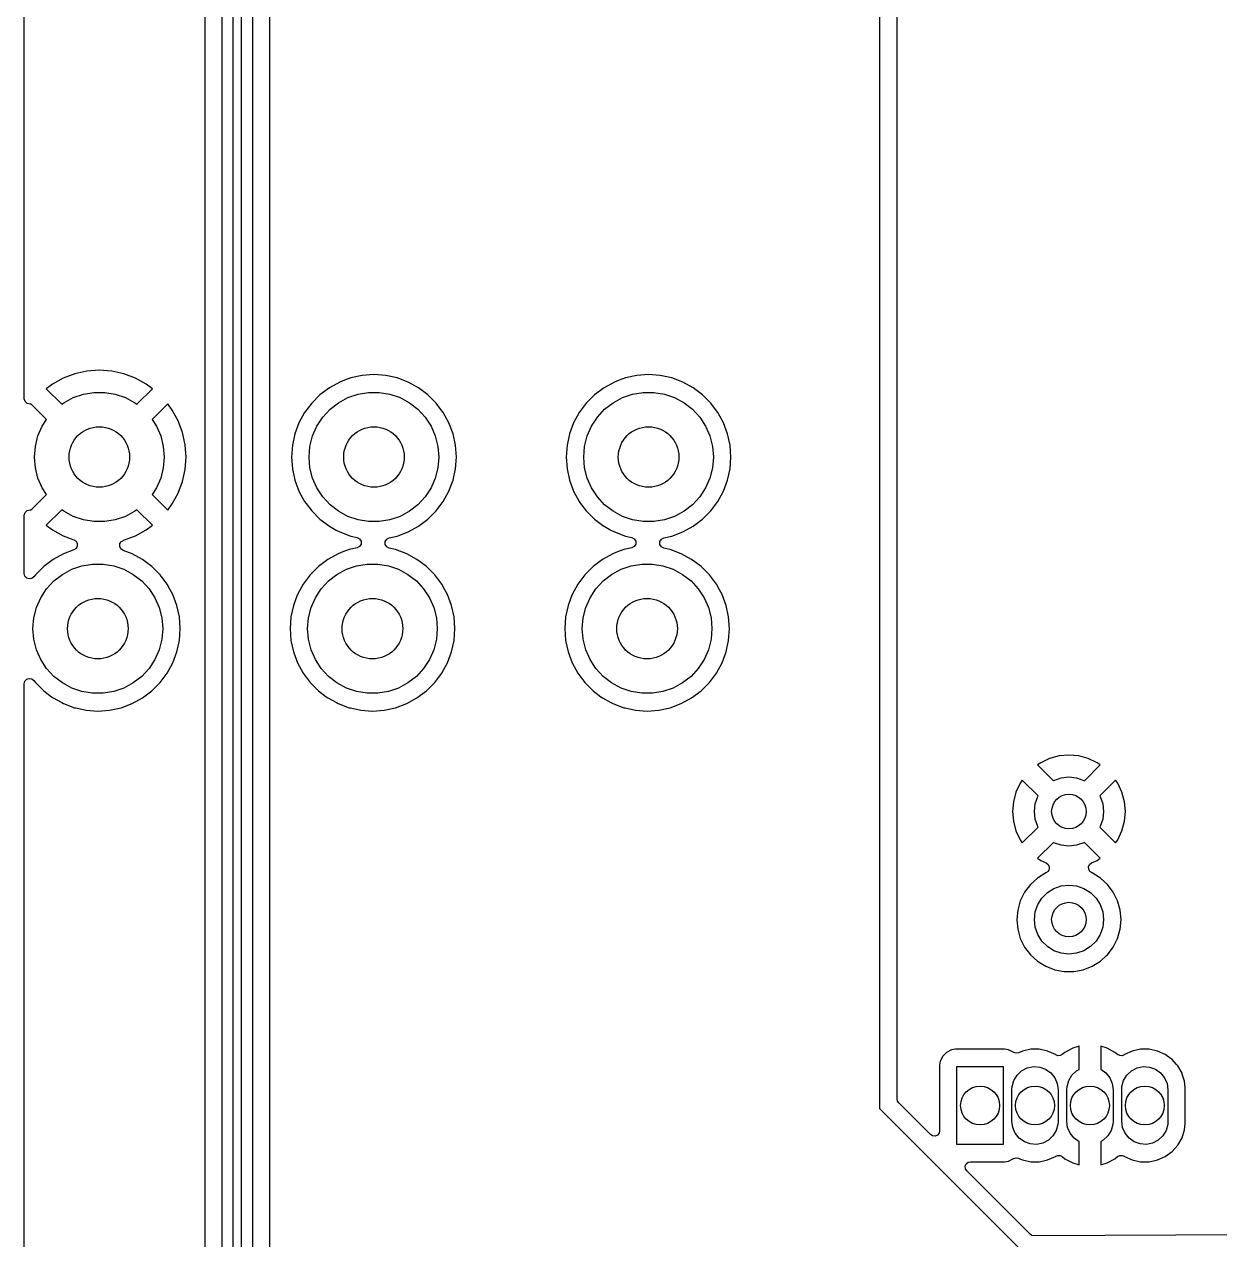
# Model space of a CAD drawing. Extents: x 0.79 to 7.48, y -4.92 to -0.79.
# Drawn here: x 0.787 to 1.876, y -4.295 to -3.189 of the extents above; entities that cross this region are included whole.
import ezdxf

# ---------------------------------------------------------------- set-up
doc = ezdxf.new("R2010")
doc.units = 0
doc.header["$MEASUREMENT"] = 0
doc.layers.add('BLACK', color=7, linetype='CONTINUOUS')

msp = doc.modelspace()

# ---------------------------------------------------------------- linework, layer by layer
at = {"layer": 'BLACK', "linetype": 'CONTINUOUS'}
for p, q in [((0.977362, -2.79868), (0.977362, -4.54921)), ((0.985236, -4.5442), (0.985236, -2.79338)), ((0.96752, -4.54304), (0.96752, -2.8036)), ((0.995079, -2.83932), (0.995079, -4.54216)), ((0.951752, -2.85388), (0.951752, -4.51675)), ((1.566, -2.88972), (1.566, -4.176)), ((1.58196, -3.26624), (1.58196, -2.88972)), ((1.01085, -3.73898), (1.01085, -2.9437)), ((0.787421, -3.52047), (0.787421, -2.992)), ((1.58196, -3.86303), (1.58196, -3.26624)), ((0.833468, -3.50693), (0.822915, -3.51087)), ((0.844474, -3.50454), (0.833468, -3.50693)), ((0.855709, -3.50374), (0.844474, -3.50454)), ((0.866943, -3.50454), (0.855709, -3.50374)), ((0.877949, -3.50693), (0.866943, -3.50454)), ((0.888502, -3.51087), (0.877949, -3.50693)), ((1.09503, -3.50843), (1.08457, -3.5107)), ((1.10571, -3.50766), (1.09503, -3.50843)), ((1.11638, -3.50843), (1.10571, -3.50766)), ((1.12684, -3.5107), (1.11638, -3.50843)), ((1.34503, -3.50843), (1.33457, -3.5107)), ((1.35571, -3.50766), (1.34503, -3.50843)), ((1.36638, -3.50843), (1.35571, -3.50766)), ((1.37684, -3.5107), (1.36638, -3.50843)), ((0.81303, -3.51627), (0.807419, -3.52047)), ((0.822915, -3.51087), (0.81303, -3.51627)), ((0.898387, -3.51627), (0.888502, -3.51087)), ((0.903999, -3.52047), (0.898387, -3.51627)), ((1.07455, -3.51444), (1.06515, -3.51957)), ((1.0789, -3.51282), (1.07455, -3.51444)), ((1.07455, -3.51444), (1.07455, -3.51444)), ((1.07455, -3.51444), (1.07455, -3.51444)), ((1.08457, -3.5107), (1.0789, -3.51282)), ((1.13687, -3.51444), (1.12684, -3.5107)), ((1.12684, -3.5107), (1.12684, -3.5107)), ((1.14626, -3.51957), (1.13687, -3.51444)), ((1.13687, -3.51444), (1.13687, -3.51444)), ((1.13687, -3.51444), (1.13687, -3.51444)), ((1.32455, -3.51444), (1.31515, -3.51957)), ((1.3289, -3.51282), (1.32455, -3.51444)), ((1.32455, -3.51444), (1.32455, -3.51444)), ((1.32455, -3.51444), (1.32455, -3.51444)), ((1.33457, -3.5107), (1.3289, -3.51282)), ((1.38687, -3.51444), (1.37684, -3.5107)), ((1.37684, -3.5107), (1.37684, -3.5107)), ((1.39626, -3.51957), (1.38687, -3.51444)), ((1.38687, -3.51444), (1.38687, -3.51444)), ((1.38687, -3.51444), (1.38687, -3.51444)), ((0.787421, -3.52958), (0.787421, -3.52047)), ((0.788135, -3.53212), (0.787421, -3.52958)), ((0.807419, -3.52047), (0.821598, -3.53465)), ((0.807419, -3.52047), (0.807419, -3.52047)), ((0.823409, -3.53324), (0.831986, -3.5286)), ((0.831986, -3.5286), (0.841211, -3.52543)), ((0.841211, -3.52543), (0.850832, -3.52382)), ((0.850832, -3.52382), (0.860585, -3.52382)), ((0.860585, -3.52382), (0.870206, -3.52543)), ((0.870206, -3.52543), (0.879431, -3.5286)), ((0.879431, -3.5286), (0.888009, -3.53324)), ((0.889819, -3.53465), (0.903999, -3.52047)), ((1.05658, -3.52599), (1.04902, -3.53355)), ((1.06515, -3.51957), (1.05658, -3.52599)), ((1.07341, -3.53324), (1.08199, -3.5286)), ((1.08199, -3.5286), (1.09121, -3.52543)), ((1.09121, -3.52543), (1.10083, -3.52382)), ((1.10083, -3.52382), (1.11059, -3.52382)), ((1.11059, -3.52382), (1.12021, -3.52543)), ((1.12021, -3.52543), (1.12943, -3.5286)), ((1.12943, -3.5286), (1.13801, -3.53324)), ((1.15483, -3.52599), (1.14626, -3.51957)), ((1.14626, -3.51957), (1.14626, -3.51957)), ((1.14626, -3.51957), (1.14626, -3.51957)), ((1.1624, -3.53355), (1.15483, -3.52599)), ((1.30658, -3.52599), (1.29902, -3.53355)), ((1.31515, -3.51957), (1.30658, -3.52599)), ((1.32341, -3.53324), (1.33199, -3.5286)), ((1.33199, -3.5286), (1.34121, -3.52543)), ((1.34121, -3.52543), (1.35083, -3.52382)), ((1.35083, -3.52382), (1.36059, -3.52382)), ((1.36059, -3.52382), (1.37021, -3.52543)), ((1.37021, -3.52543), (1.37943, -3.5286)), ((1.37943, -3.5286), (1.38801, -3.53324)), ((1.40483, -3.52599), (1.39626, -3.51957)), ((1.39626, -3.51957), (1.39626, -3.51957)), ((1.39626, -3.51957), (1.39626, -3.51957)), ((1.4124, -3.53355), (1.40483, -3.52599)), ((0.790066, -3.53392), (0.788135, -3.53212)), ((0.792651, -3.53445), (0.790066, -3.53392)), ((0.793499, -3.53439), (0.792651, -3.53445)), ((0.807688, -3.54858), (0.793499, -3.53439)), ((0.821598, -3.53465), (0.823409, -3.53324)), ((0.888009, -3.53324), (0.889819, -3.53465)), ((0.917918, -3.53439), (0.90373, -3.54858)), ((0.922118, -3.54), (0.917918, -3.53439)), ((0.927516, -3.54988), (0.922118, -3.54)), ((1.04902, -3.53355), (1.0426, -3.54212)), ((1.05911, -3.5464), (1.06571, -3.53923)), ((1.06571, -3.53923), (1.07341, -3.53324)), ((1.13801, -3.53324), (1.14571, -3.53923)), ((1.14571, -3.53923), (1.15231, -3.5464)), ((1.16307, -3.53445), (1.1624, -3.53355)), ((1.16881, -3.54212), (1.16307, -3.53445)), ((1.29902, -3.53355), (1.2926, -3.54212)), ((1.30911, -3.5464), (1.31571, -3.53923)), ((1.31571, -3.53923), (1.32341, -3.53324)), ((1.38801, -3.53324), (1.39571, -3.53923)), ((1.39571, -3.53923), (1.40231, -3.5464)), ((1.41307, -3.53445), (1.4124, -3.53355)), ((1.41881, -3.54212), (1.41307, -3.53445)), ((0.803771, -3.55457), (0.807688, -3.54858)), ((0.90373, -3.54858), (0.907646, -3.55457)), ((0.931452, -3.56044), (0.927516, -3.54988)), ((1.03747, -3.55151), (1.03373, -3.56154)), ((1.0426, -3.54212), (1.03747, -3.55151)), ((1.05377, -3.55457), (1.05911, -3.5464)), ((1.15231, -3.5464), (1.15765, -3.55457)), ((1.17067, -3.54551), (1.16881, -3.54212)), ((1.17394, -3.55152), (1.17067, -3.54551)), ((1.17768, -3.56154), (1.17394, -3.55152)), ((1.28747, -3.55151), (1.28373, -3.56154)), ((1.2926, -3.54212), (1.28747, -3.55151)), ((1.30377, -3.55457), (1.30911, -3.5464)), ((1.40231, -3.5464), (1.40765, -3.55457)), ((1.42067, -3.54551), (1.41881, -3.54212)), ((1.42394, -3.55152), (1.42067, -3.54551)), ((1.42768, -3.56154), (1.42394, -3.55152)), ((0.797459, -3.57296), (0.799853, -3.5635)), ((0.799853, -3.5635), (0.803771, -3.55457)), ((0.907646, -3.55457), (0.911564, -3.5635)), ((0.911564, -3.5635), (0.913958, -3.57296)), ((0.933846, -3.57144), (0.931452, -3.56044)), ((1.03373, -3.56154), (1.03146, -3.572)), ((1.04746, -3.57296), (1.04985, -3.5635)), ((1.04985, -3.5635), (1.05377, -3.55457)), ((1.15765, -3.55457), (1.16156, -3.5635)), ((1.16156, -3.5635), (1.16396, -3.57296)), ((1.17996, -3.572), (1.17768, -3.56154)), ((1.28373, -3.56154), (1.28146, -3.572)), ((1.29746, -3.57296), (1.29985, -3.5635)), ((1.29985, -3.5635), (1.30377, -3.55457)), ((1.40765, -3.55457), (1.41156, -3.5635)), ((1.41156, -3.5635), (1.41396, -3.57296)), ((1.42996, -3.572), (1.42768, -3.56154)), ((0.796654, -3.58268), (0.797459, -3.57296)), ((0.913958, -3.57296), (0.914764, -3.58268)), ((0.93465, -3.58268), (0.933846, -3.57144)), ((1.03146, -3.572), (1.03069, -3.58268)), ((1.04665, -3.58268), (1.04746, -3.57296)), ((1.16396, -3.57296), (1.16476, -3.58268)), ((1.18072, -3.58268), (1.17996, -3.572)), ((1.28146, -3.572), (1.28069, -3.58268)), ((1.29665, -3.58268), (1.29746, -3.57296)), ((1.41396, -3.57296), (1.41476, -3.58268)), ((1.43072, -3.58268), (1.42996, -3.572)), ((0.797459, -3.5924), (0.796654, -3.58268)), ((0.914764, -3.58268), (0.913958, -3.5924)), ((0.933846, -3.59391), (0.93465, -3.58268)), ((1.03069, -3.58268), (1.03146, -3.59335)), ((1.04746, -3.5924), (1.04665, -3.58268)), ((1.16476, -3.58268), (1.16396, -3.5924)), ((1.17996, -3.59335), (1.18072, -3.58268)), ((1.28069, -3.58268), (1.28146, -3.59335)), ((1.29746, -3.5924), (1.29665, -3.58268)), ((1.41476, -3.58268), (1.41396, -3.5924)), ((1.42996, -3.59335), (1.43072, -3.58268)), ((0.799853, -3.60185), (0.797459, -3.5924)), ((0.913958, -3.5924), (0.911564, -3.60185)), ((0.931452, -3.60492), (0.933846, -3.59391)), ((1.03146, -3.59335), (1.03373, -3.60381)), ((1.04985, -3.60185), (1.04746, -3.5924)), ((1.16396, -3.5924), (1.16156, -3.60185)), ((1.17768, -3.60381), (1.17996, -3.59335)), ((1.28146, -3.59335), (1.28373, -3.60381)), ((1.29985, -3.60185), (1.29746, -3.5924)), ((1.41396, -3.5924), (1.41156, -3.60185)), ((1.42768, -3.60381), (1.42996, -3.59335)), ((0.803771, -3.61078), (0.799853, -3.60185)), ((0.911564, -3.60185), (0.907646, -3.61078)), ((0.927516, -3.61547), (0.931452, -3.60492)), ((1.03373, -3.60381), (1.03373, -3.60381)), ((1.03373, -3.60381), (1.03747, -3.61384)), ((1.05377, -3.61078), (1.04985, -3.60185)), ((1.16156, -3.60185), (1.15765, -3.61078)), ((1.17394, -3.61384), (1.17768, -3.60381)), ((1.28373, -3.60381), (1.28373, -3.60381)), ((1.28373, -3.60381), (1.28747, -3.61384)), ((1.30377, -3.61078), (1.29985, -3.60185)), ((1.41156, -3.60185), (1.40765, -3.61078)), ((1.42394, -3.61384), (1.42768, -3.60381)), ((0.793499, -3.63097), (0.807688, -3.61678)), ((0.807688, -3.61678), (0.803771, -3.61078)), ((0.907646, -3.61078), (0.90373, -3.61678)), ((0.90373, -3.61678), (0.917918, -3.63097)), ((0.922118, -3.62536), (0.927516, -3.61547)), ((1.03747, -3.61384), (1.03747, -3.61384)), ((1.03747, -3.61384), (1.03747, -3.61384)), ((1.03747, -3.61384), (1.0426, -3.62323)), ((1.05911, -3.61895), (1.05377, -3.61078)), ((1.06571, -3.62613), (1.05911, -3.61895)), ((1.15231, -3.61895), (1.14571, -3.62613)), ((1.15765, -3.61078), (1.15231, -3.61895)), ((1.16881, -3.62323), (1.17394, -3.61384)), ((1.28747, -3.61384), (1.28747, -3.61384)), ((1.28747, -3.61384), (1.28747, -3.61384)), ((1.28747, -3.61384), (1.2926, -3.62323)), ((1.30911, -3.61895), (1.30377, -3.61078)), ((1.31571, -3.62613), (1.30911, -3.61895)), ((1.40231, -3.61895), (1.39571, -3.62613)), ((1.40765, -3.61078), (1.40231, -3.61895)), ((1.41881, -3.62323), (1.42394, -3.61384)), ((0.917918, -3.63097), (0.922118, -3.62536)), ((1.0426, -3.62323), (1.04385, -3.6249)), ((1.04385, -3.6249), (1.04902, -3.6318)), ((1.07341, -3.63212), (1.06571, -3.62613)), ((1.14571, -3.62613), (1.13801, -3.63212)), ((1.1624, -3.6318), (1.16881, -3.62323)), ((1.2926, -3.62323), (1.29385, -3.6249)), ((1.29385, -3.6249), (1.29902, -3.6318)), ((1.32341, -3.63212), (1.31571, -3.62613)), ((1.39571, -3.62613), (1.38801, -3.63212)), ((1.4124, -3.6318), (1.41881, -3.62323)), ((0.787421, -3.63578), (0.788135, -3.63323)), ((0.787421, -3.68883), (0.787421, -3.63578)), ((0.788135, -3.63323), (0.790066, -3.63144)), ((0.790066, -3.63144), (0.792651, -3.63091)), ((0.792651, -3.63091), (0.793499, -3.63097)), ((0.821598, -3.63071), (0.807419, -3.64489)), ((0.823409, -3.63212), (0.821598, -3.63071)), ((0.831986, -3.63676), (0.823409, -3.63212)), ((0.841211, -3.63993), (0.831986, -3.63676)), ((0.850832, -3.64153), (0.841211, -3.63993)), ((0.870206, -3.63993), (0.860585, -3.64153)), ((0.879431, -3.63676), (0.870206, -3.63993)), ((0.888009, -3.63212), (0.879431, -3.63676)), ((0.889819, -3.63071), (0.888009, -3.63212)), ((0.903999, -3.64489), (0.889819, -3.63071)), ((1.04902, -3.6318), (1.05658, -3.63937)), ((1.05658, -3.63937), (1.06509, -3.64574)), ((1.08199, -3.63676), (1.07341, -3.63212)), ((1.09121, -3.63993), (1.08199, -3.63676)), ((1.10083, -3.64153), (1.09121, -3.63993)), ((1.12021, -3.63993), (1.11059, -3.64153)), ((1.12943, -3.63676), (1.12021, -3.63993)), ((1.13801, -3.63212), (1.12943, -3.63676)), ((1.14626, -3.64578), (1.15483, -3.63937)), ((1.15483, -3.63937), (1.1624, -3.6318)), ((1.29902, -3.6318), (1.30658, -3.63937)), ((1.30658, -3.63937), (1.31509, -3.64574)), ((1.33199, -3.63676), (1.32341, -3.63212)), ((1.34121, -3.63993), (1.33199, -3.63676)), ((1.35083, -3.64153), (1.34121, -3.63993)), ((1.37021, -3.63993), (1.36059, -3.64153)), ((1.37943, -3.63676), (1.37021, -3.63993)), ((1.38801, -3.63212), (1.37943, -3.63676)), ((1.39626, -3.64578), (1.40483, -3.63937)), ((1.40483, -3.63937), (1.4124, -3.6318)), ((0.807419, -3.64489), (0.81303, -3.64909)), ((0.81303, -3.64909), (0.822915, -3.65448)), ((0.860585, -3.64153), (0.850832, -3.64153)), ((0.888502, -3.65448), (0.898387, -3.64909)), ((0.898387, -3.64909), (0.903999, -3.64489)), ((1.06509, -3.64574), (1.06515, -3.64578)), ((1.06515, -3.64578), (1.07133, -3.64915)), ((1.07133, -3.64915), (1.07455, -3.65091)), ((1.07455, -3.65091), (1.08457, -3.65465)), ((1.11059, -3.64153), (1.10083, -3.64153)), ((1.12684, -3.65465), (1.13687, -3.65091)), ((1.13687, -3.65091), (1.14626, -3.64578)), ((1.31509, -3.64574), (1.31515, -3.64578)), ((1.31515, -3.64578), (1.32133, -3.64915)), ((1.32133, -3.64915), (1.32455, -3.65091)), ((1.32455, -3.65091), (1.33457, -3.65465)), ((1.36059, -3.64153), (1.35083, -3.64153)), ((1.37684, -3.65465), (1.38687, -3.65091)), ((1.38687, -3.65091), (1.39626, -3.64578)), ((0.822915, -3.65448), (0.832571, -3.65809)), ((0.832571, -3.65809), (0.834509, -3.65941)), ((0.834509, -3.65941), (0.835604, -3.66149)), ((0.835604, -3.66149), (0.835604, -3.66383)), ((0.874336, -3.66406), (0.874513, -3.66158)), ((0.874513, -3.66158), (0.875885, -3.65952)), ((0.875885, -3.65952), (0.877649, -3.65862)), ((0.877622, -3.65854), (0.888502, -3.65448)), ((0.877649, -3.65862), (0.877622, -3.65854)), ((1.08457, -3.65465), (1.08457, -3.65465)), ((1.08457, -3.65465), (1.08457, -3.65465)), ((1.08457, -3.65465), (1.09034, -3.65591)), ((1.09034, -3.65591), (1.09265, -3.65713)), ((1.09265, -3.65713), (1.09401, -3.65937)), ((1.09401, -3.66199), (1.09265, -3.66423)), ((1.09401, -3.65937), (1.09401, -3.66199)), ((1.11603, -3.65967), (1.11739, -3.65743)), ((1.11603, -3.66228), (1.11603, -3.65967)), ((1.11739, -3.66453), (1.11603, -3.66228)), ((1.11739, -3.65743), (1.1197, -3.65621)), ((1.1197, -3.65621), (1.12684, -3.65465)), ((1.33457, -3.65465), (1.33457, -3.65465)), ((1.33457, -3.65465), (1.33457, -3.65465)), ((1.33457, -3.65465), (1.34034, -3.65591)), ((1.34034, -3.65591), (1.34265, -3.65713)), ((1.34265, -3.65713), (1.34401, -3.65937)), ((1.34401, -3.66199), (1.34265, -3.66423)), ((1.34401, -3.65937), (1.34401, -3.66199)), ((1.36603, -3.65967), (1.36739, -3.65743)), ((1.36603, -3.66228), (1.36603, -3.65967)), ((1.36739, -3.66453), (1.36603, -3.66228)), ((1.36739, -3.65743), (1.3697, -3.65621)), ((1.3697, -3.65621), (1.37684, -3.65465)), ((0.823169, -3.67074), (0.813775, -3.67587)), ((0.832571, -3.66723), (0.823169, -3.67074)), ((0.823169, -3.67074), (0.823169, -3.67074)), ((0.823169, -3.67074), (0.823169, -3.67074)), ((0.834509, -3.66591), (0.832571, -3.66723)), ((0.835604, -3.66383), (0.834509, -3.66591)), ((0.875399, -3.6663), (0.874336, -3.66406)), ((0.877428, -3.66773), (0.875399, -3.6663)), ((0.885493, -3.67074), (0.877428, -3.66773)), ((0.894886, -3.67587), (0.885493, -3.67074)), ((0.885493, -3.67074), (0.885493, -3.67074)), ((0.885493, -3.67074), (0.885493, -3.67074)), ((1.07317, -3.67074), (1.06378, -3.67587)), ((1.07752, -3.66912), (1.07317, -3.67074)), ((1.07317, -3.67074), (1.07317, -3.67074)), ((1.07317, -3.67074), (1.07317, -3.67074)), ((1.0832, -3.667), (1.07752, -3.66912)), ((1.09034, -3.66545), (1.0832, -3.667)), ((1.09265, -3.66423), (1.09034, -3.66545)), ((1.1197, -3.66575), (1.11739, -3.66453)), ((1.12546, -3.667), (1.1197, -3.66575)), ((1.13549, -3.67074), (1.12546, -3.667)), ((1.12546, -3.667), (1.12546, -3.667)), ((1.14489, -3.67587), (1.13549, -3.67074)), ((1.13549, -3.67074), (1.13549, -3.67074)), ((1.13549, -3.67074), (1.13549, -3.67074)), ((1.32317, -3.67074), (1.31378, -3.67587)), ((1.32752, -3.66912), (1.32317, -3.67074)), ((1.32317, -3.67074), (1.32317, -3.67074)), ((1.32317, -3.67074), (1.32317, -3.67074)), ((1.3332, -3.667), (1.32752, -3.66912)), ((1.34034, -3.66545), (1.3332, -3.667)), ((1.34265, -3.66423), (1.34034, -3.66545)), ((1.3697, -3.66575), (1.36739, -3.66453)), ((1.37546, -3.667), (1.3697, -3.66575)), ((1.38549, -3.67074), (1.37546, -3.667)), ((1.37546, -3.667), (1.37546, -3.667)), ((1.39489, -3.67587), (1.38549, -3.67074)), ((1.38549, -3.67074), (1.38549, -3.67074)), ((1.38549, -3.67074), (1.38549, -3.67074)), ((0.805207, -3.68228), (0.797639, -3.68985)), ((0.813775, -3.67587), (0.805207, -3.68228)), ((0.822031, -3.68954), (0.830609, -3.6849)), ((0.830609, -3.6849), (0.839834, -3.68173)), ((0.839834, -3.68173), (0.849454, -3.68012)), ((0.849454, -3.68012), (0.859207, -3.68012)), ((0.859207, -3.68012), (0.868828, -3.68173)), ((0.868828, -3.68173), (0.878053, -3.6849)), ((0.878053, -3.6849), (0.886631, -3.68954)), ((0.897784, -3.67804), (0.894886, -3.67587)), ((0.903454, -3.68228), (0.897784, -3.67804)), ((0.911022, -3.68985), (0.903454, -3.68228)), ((1.05521, -3.68228), (1.04764, -3.68985)), ((1.06378, -3.67587), (1.05521, -3.68228)), ((1.07203, -3.68954), (1.08061, -3.6849)), ((1.08061, -3.6849), (1.08983, -3.68173)), ((1.08983, -3.68173), (1.09945, -3.68012)), ((1.09945, -3.68012), (1.10921, -3.68012)), ((1.10921, -3.68012), (1.11883, -3.68173)), ((1.11883, -3.68173), (1.12805, -3.6849)), ((1.12805, -3.6849), (1.13663, -3.68954)), ((1.14778, -3.67804), (1.14489, -3.67587)), ((1.15345, -3.68228), (1.14778, -3.67804)), ((1.16102, -3.68985), (1.15345, -3.68228)), ((1.30521, -3.68228), (1.29764, -3.68985)), ((1.31378, -3.67587), (1.30521, -3.68228)), ((1.32203, -3.68954), (1.33061, -3.6849)), ((1.33061, -3.6849), (1.33983, -3.68173)), ((1.33983, -3.68173), (1.34945, -3.68012)), ((1.34945, -3.68012), (1.35921, -3.68012)), ((1.35921, -3.68012), (1.36883, -3.68173)), ((1.36883, -3.68173), (1.37805, -3.6849)), ((1.37805, -3.6849), (1.38663, -3.68954)), ((1.39778, -3.67804), (1.39489, -3.67587)), ((1.40345, -3.68228), (1.39778, -3.67804)), ((1.41102, -3.68985), (1.40345, -3.68228)), ((0.788018, -3.69117), (0.787421, -3.68883)), ((0.789664, -3.69294), (0.788018, -3.69117)), ((0.791955, -3.6937), (0.789664, -3.69294)), ((0.794331, -3.69327), (0.791955, -3.6937)), ((0.796211, -3.69176), (0.794331, -3.69327)), ((0.797639, -3.68985), (0.796211, -3.69176)), ((0.797639, -3.68985), (0.797639, -3.68985)), ((0.797639, -3.68985), (0.797639, -3.68985)), ((0.807728, -3.7027), (0.814334, -3.69553)), ((0.814334, -3.69553), (0.822031, -3.68954)), ((0.886631, -3.68954), (0.894328, -3.69553)), ((0.894328, -3.69553), (0.900934, -3.7027)), ((0.913905, -3.6937), (0.911022, -3.68985)), ((0.917437, -3.69842), (0.913905, -3.6937)), ((1.04764, -3.68985), (1.04122, -3.69842)), ((1.05773, -3.7027), (1.06433, -3.69553)), ((1.06433, -3.69553), (1.07203, -3.68954)), ((1.13663, -3.68954), (1.14433, -3.69553)), ((1.14433, -3.69553), (1.15093, -3.7027)), ((1.16391, -3.6937), (1.16102, -3.68985)), ((1.16744, -3.69842), (1.16391, -3.6937)), ((1.29764, -3.68985), (1.29122, -3.69842)), ((1.30773, -3.7027), (1.31433, -3.69553)), ((1.31433, -3.69553), (1.32203, -3.68954)), ((1.38663, -3.68954), (1.39433, -3.69553)), ((1.39433, -3.69553), (1.40093, -3.7027)), ((1.41391, -3.6937), (1.41102, -3.68985)), ((1.41744, -3.69842), (1.41391, -3.6937)), ((0.802393, -3.71087), (0.807728, -3.7027)), ((0.900934, -3.7027), (0.906268, -3.71087)), ((0.920318, -3.7037), (0.917437, -3.69842)), ((0.922566, -3.70781), (0.920318, -3.7037)), ((1.04122, -3.69842), (1.0361, -3.70781)), ((1.05239, -3.71087), (1.05773, -3.7027)), ((1.15093, -3.7027), (1.15627, -3.71087)), ((1.17032, -3.7037), (1.16744, -3.69842)), ((1.17257, -3.70781), (1.17032, -3.7037)), ((1.29122, -3.69842), (1.2861, -3.70781)), ((1.30239, -3.71087), (1.30773, -3.7027)), ((1.40093, -3.7027), (1.40627, -3.71087)), ((1.42032, -3.7037), (1.41744, -3.69842)), ((1.42257, -3.70781), (1.42032, -3.7037)), ((0.798475, -3.7198), (0.802393, -3.71087)), ((0.906268, -3.71087), (0.910186, -3.7198)), ((0.926306, -3.71784), (0.922566, -3.70781)), ((0.928581, -3.7283), (0.926306, -3.71784)), ((1.03236, -3.71784), (1.03008, -3.7283)), ((1.03463, -3.71175), (1.03236, -3.71784)), ((1.0361, -3.70781), (1.03463, -3.71175)), ((1.0361, -3.70781), (1.0361, -3.70781)), ((1.0361, -3.70781), (1.0361, -3.70781)), ((1.04848, -3.7198), (1.05239, -3.71087)), ((1.15627, -3.71087), (1.16019, -3.7198)), ((1.17631, -3.71784), (1.17257, -3.70781)), ((1.17858, -3.7283), (1.17631, -3.71784)), ((1.28236, -3.71784), (1.28008, -3.7283)), ((1.28463, -3.71175), (1.28236, -3.71784)), ((1.2861, -3.70781), (1.28463, -3.71175)), ((1.2861, -3.70781), (1.2861, -3.70781)), ((1.2861, -3.70781), (1.2861, -3.70781)), ((1.29848, -3.7198), (1.30239, -3.71087)), ((1.40627, -3.71087), (1.41019, -3.7198)), ((1.42631, -3.71784), (1.42257, -3.70781)), ((1.42858, -3.7283), (1.42631, -3.71784)), ((0.795276, -3.73898), (0.796081, -3.72926)), ((0.796081, -3.72926), (0.798475, -3.7198)), ((0.910186, -3.7198), (0.91258, -3.72926)), ((0.91258, -3.72926), (0.913386, -3.73898)), ((0.929345, -3.73898), (0.928581, -3.7283)), ((1.03008, -3.7283), (1.02932, -3.73898)), ((1.04528, -3.73898), (1.04608, -3.72926)), ((1.04608, -3.72926), (1.04848, -3.7198)), ((1.16019, -3.7198), (1.16258, -3.72926)), ((1.16258, -3.72926), (1.16339, -3.73898)), ((1.17934, -3.73898), (1.17858, -3.7283)), ((1.28008, -3.7283), (1.27932, -3.73898)), ((1.29528, -3.73898), (1.29608, -3.72926)), ((1.29608, -3.72926), (1.29848, -3.7198)), ((1.41019, -3.7198), (1.41258, -3.72926)), ((1.41258, -3.72926), (1.41339, -3.73898)), ((1.42934, -3.73898), (1.42858, -3.7283)), ((0.796081, -3.7487), (0.795276, -3.73898)), ((0.913386, -3.73898), (0.91258, -3.7487)), ((0.928581, -3.74965), (0.929345, -3.73898)), ((1.01085, -4.37795), (1.01085, -3.73898)), ((1.02932, -3.73898), (1.03008, -3.74965)), ((1.04608, -3.7487), (1.04528, -3.73898)), ((1.16339, -3.73898), (1.16258, -3.7487)), ((1.17858, -3.74965), (1.17934, -3.73898)), ((1.27932, -3.73898), (1.28008, -3.74965)), ((1.29608, -3.7487), (1.29528, -3.73898)), ((1.41339, -3.73898), (1.41258, -3.7487)), ((1.42858, -3.74965), (1.42934, -3.73898)), ((0.798475, -3.75815), (0.796081, -3.7487)), ((0.91258, -3.7487), (0.910186, -3.75815)), ((0.926306, -3.76011), (0.928581, -3.74965)), ((1.03008, -3.74965), (1.03236, -3.76011)), ((1.04848, -3.75815), (1.04608, -3.7487)), ((1.16258, -3.7487), (1.16019, -3.75815)), ((1.17631, -3.76011), (1.17858, -3.74965)), ((1.28008, -3.74965), (1.28236, -3.76011)), ((1.29848, -3.75815), (1.29608, -3.7487)), ((1.41258, -3.7487), (1.41019, -3.75815)), ((1.42631, -3.76011), (1.42858, -3.74965)), ((0.802393, -3.76708), (0.798475, -3.75815)), ((0.910186, -3.75815), (0.906268, -3.76708)), ((0.922566, -3.77014), (0.926306, -3.76011)), ((1.03236, -3.76011), (1.03236, -3.76011)), ((1.03236, -3.76011), (1.0361, -3.77014)), ((1.05239, -3.76708), (1.04848, -3.75815)), ((1.16019, -3.75815), (1.15627, -3.76708)), ((1.17257, -3.77014), (1.17631, -3.76011)), ((1.28236, -3.76011), (1.28236, -3.76011)), ((1.28236, -3.76011), (1.2861, -3.77014)), ((1.30239, -3.76708), (1.29848, -3.75815)), ((1.41019, -3.75815), (1.40627, -3.76708)), ((1.42257, -3.77014), (1.42631, -3.76011)), ((0.807728, -3.77525), (0.802393, -3.76708)), ((0.906268, -3.76708), (0.900934, -3.77525)), ((0.917436, -3.77953), (0.922566, -3.77014)), ((1.0361, -3.77014), (1.0361, -3.77014)), ((1.0361, -3.77014), (1.0361, -3.77014)), ((1.0361, -3.77014), (1.04122, -3.77953)), ((1.05773, -3.77525), (1.05239, -3.76708)), ((1.15627, -3.76708), (1.15093, -3.77525)), ((1.16744, -3.77953), (1.17257, -3.77014)), ((1.2861, -3.77014), (1.2861, -3.77014)), ((1.2861, -3.77014), (1.2861, -3.77014)), ((1.2861, -3.77014), (1.29122, -3.77953)), ((1.30773, -3.77525), (1.30239, -3.76708)), ((1.40627, -3.76708), (1.40093, -3.77525)), ((1.41744, -3.77953), (1.42257, -3.77014)), ((0.788018, -3.78678), (0.789664, -3.78501)), ((0.789664, -3.78501), (0.791955, -3.78425)), ((0.791955, -3.78425), (0.794331, -3.78468)), ((0.794331, -3.78468), (0.796211, -3.78619)), ((0.814334, -3.78242), (0.807728, -3.77525)), ((0.822031, -3.78842), (0.814334, -3.78242)), ((0.894328, -3.78242), (0.886631, -3.78842)), ((0.900934, -3.77525), (0.894328, -3.78242)), ((0.911022, -3.7881), (0.917436, -3.77953)), ((1.04122, -3.77953), (1.04122, -3.77953)), ((1.04122, -3.77953), (1.04764, -3.7881)), ((1.06433, -3.78242), (1.05773, -3.77525)), ((1.07203, -3.78842), (1.06433, -3.78242)), ((1.14433, -3.78242), (1.13663, -3.78842)), ((1.15093, -3.77525), (1.14433, -3.78242)), ((1.16102, -3.7881), (1.16744, -3.77953)), ((1.29122, -3.77953), (1.29122, -3.77953)), ((1.29122, -3.77953), (1.29764, -3.7881)), ((1.31433, -3.78242), (1.30773, -3.77525)), ((1.32203, -3.78842), (1.31433, -3.78242)), ((1.39433, -3.78242), (1.38663, -3.78842)), ((1.40093, -3.77525), (1.39433, -3.78242)), ((1.41102, -3.7881), (1.41744, -3.77953)), ((0.787421, -3.78912), (0.788018, -3.78678)), ((0.787421, -4.31574), (0.787421, -3.78912)), ((0.796211, -3.78619), (0.797639, -3.7881)), ((0.797639, -3.7881), (0.805207, -3.79567)), ((0.805207, -3.79567), (0.812274, -3.80096)), ((0.830609, -3.79306), (0.822031, -3.78842)), ((0.839834, -3.79622), (0.830609, -3.79306)), ((0.878053, -3.79306), (0.868828, -3.79622)), ((0.886631, -3.78842), (0.878053, -3.79306)), ((0.894886, -3.80208), (0.903454, -3.79567)), ((0.903454, -3.79567), (0.911022, -3.7881)), ((1.04764, -3.7881), (1.05521, -3.79567)), ((1.05521, -3.79567), (1.06227, -3.80096)), ((1.08061, -3.79306), (1.07203, -3.78842)), ((1.08983, -3.79622), (1.08061, -3.79306)), ((1.12805, -3.79306), (1.11883, -3.79622)), ((1.13663, -3.78842), (1.12805, -3.79306)), ((1.14489, -3.80208), (1.15345, -3.79567)), ((1.15345, -3.79567), (1.16102, -3.7881)), ((1.29764, -3.7881), (1.30521, -3.79567)), ((1.30521, -3.79567), (1.31227, -3.80096)), ((1.33061, -3.79306), (1.32203, -3.78842)), ((1.33983, -3.79622), (1.33061, -3.79306)), ((1.37805, -3.79306), (1.36883, -3.79622)), ((1.38663, -3.78842), (1.37805, -3.79306)), ((1.39489, -3.80208), (1.40345, -3.79567)), ((1.40345, -3.79567), (1.41102, -3.7881)), ((0.812274, -3.80096), (0.813775, -3.80208)), ((0.813775, -3.80208), (0.821488, -3.80629)), ((0.821488, -3.80629), (0.823169, -3.80721)), ((0.823169, -3.80721), (0.833197, -3.81095)), ((0.849454, -3.79783), (0.839834, -3.79622)), ((0.859207, -3.79783), (0.849454, -3.79783)), ((0.868828, -3.79622), (0.859207, -3.79783)), ((0.875465, -3.81095), (0.885493, -3.80721)), ((0.885493, -3.80721), (0.894886, -3.80208)), ((1.06227, -3.80096), (1.06378, -3.80208)), ((1.06378, -3.80208), (1.07149, -3.80629)), ((1.07149, -3.80629), (1.07317, -3.80721)), ((1.07317, -3.80721), (1.0832, -3.81095)), ((1.09945, -3.79783), (1.08983, -3.79622)), ((1.10921, -3.79783), (1.09945, -3.79783)), ((1.11883, -3.79622), (1.10921, -3.79783)), ((1.12546, -3.81095), (1.13549, -3.80721)), ((1.13549, -3.80721), (1.14489, -3.80208)), ((1.31227, -3.80096), (1.31378, -3.80208)), ((1.31378, -3.80208), (1.32149, -3.80629)), ((1.32149, -3.80629), (1.32317, -3.80721)), ((1.32317, -3.80721), (1.3332, -3.81095)), ((1.34945, -3.79783), (1.33983, -3.79622)), ((1.35921, -3.79783), (1.34945, -3.79783)), ((1.36883, -3.79622), (1.35921, -3.79783)), ((1.37546, -3.81095), (1.38549, -3.80721)), ((1.38549, -3.80721), (1.39489, -3.80208)), ((0.833197, -3.81095), (0.833197, -3.81095)), ((0.833197, -3.81095), (0.833197, -3.81095)), ((0.833197, -3.81095), (0.834377, -3.81121)), ((0.834377, -3.81121), (0.843655, -3.81323)), ((0.843655, -3.81323), (0.854331, -3.81399)), ((0.854331, -3.81399), (0.865006, -3.81323)), ((0.865006, -3.81323), (0.875465, -3.81095)), ((1.0832, -3.81095), (1.0832, -3.81095)), ((1.0832, -3.81095), (1.0832, -3.81095)), ((1.0832, -3.81095), (1.08438, -3.81121)), ((1.08438, -3.81121), (1.09366, -3.81323)), ((1.09366, -3.81323), (1.10433, -3.81399)), ((1.10433, -3.81399), (1.11501, -3.81323)), ((1.11501, -3.81323), (1.12546, -3.81095)), ((1.3332, -3.81095), (1.3332, -3.81095)), ((1.3332, -3.81095), (1.3332, -3.81095)), ((1.3332, -3.81095), (1.33438, -3.81121)), ((1.33438, -3.81121), (1.34366, -3.81323)), ((1.34366, -3.81323), (1.35433, -3.81399)), ((1.35433, -3.81399), (1.36501, -3.81323)), ((1.36501, -3.81323), (1.37546, -3.81095)), ((1.7127, -3.86102), (1.70982, -3.86303)), ((1.72081, -3.85723), (1.7127, -3.86102)), ((1.72946, -3.85492), (1.72081, -3.85723)), ((1.73839, -3.85414), (1.72946, -3.85492)), ((1.74731, -3.85492), (1.73839, -3.85414)), ((1.75596, -3.85723), (1.74731, -3.85492)), ((1.76407, -3.86102), (1.75596, -3.85723)), ((1.76695, -3.86303), (1.76407, -3.86102)), ((1.58196, -3.90551), (1.58196, -3.86303)), ((1.70982, -3.86303), (1.72423, -3.87744)), ((1.70982, -3.86303), (1.70982, -3.86303)), ((1.75254, -3.87744), (1.76695, -3.86303)), ((1.76695, -3.86303), (1.76695, -3.86303)), ((1.69389, -3.87982), (1.69011, -3.88794)), ((1.6959, -3.87695), (1.69389, -3.87982)), ((1.71031, -3.89136), (1.6959, -3.87695)), ((1.6959, -3.87695), (1.6959, -3.87695)), ((1.72423, -3.87744), (1.72472, -3.87713)), ((1.72472, -3.87713), (1.73138, -3.87481)), ((1.73138, -3.87481), (1.73839, -3.87402)), ((1.73839, -3.87402), (1.74539, -3.87481)), ((1.74539, -3.87481), (1.75205, -3.87713)), ((1.75205, -3.87713), (1.75254, -3.87744)), ((1.78087, -3.87695), (1.76646, -3.89136)), ((1.78288, -3.87982), (1.78087, -3.87695)), ((1.78666, -3.88794), (1.78288, -3.87982)), ((1.69011, -3.88794), (1.68779, -3.89659)), ((1.70768, -3.8985), (1.71001, -3.89185)), ((1.71001, -3.89185), (1.71031, -3.89136)), ((1.76646, -3.89136), (1.76676, -3.89185)), ((1.76676, -3.89185), (1.76909, -3.8985)), ((1.78898, -3.89659), (1.78666, -3.88794)), ((1.58196, -4.00394), (1.58196, -3.90551)), ((1.68779, -3.89659), (1.68701, -3.90551)), ((1.68701, -3.90551), (1.68779, -3.91443)), ((1.70689, -3.90551), (1.70768, -3.8985)), ((1.70768, -3.91252), (1.70689, -3.90551)), ((1.76909, -3.8985), (1.76988, -3.90551)), ((1.76988, -3.90551), (1.76909, -3.91252)), ((1.78976, -3.90551), (1.78898, -3.89659)), ((1.78898, -3.91443), (1.78976, -3.90551)), ((1.68779, -3.91443), (1.69011, -3.92308)), ((1.71001, -3.91918), (1.70768, -3.91252)), ((1.76909, -3.91252), (1.76676, -3.91918)), ((1.78666, -3.92308), (1.78898, -3.91443)), ((1.69011, -3.92308), (1.69389, -3.9312)), ((1.6959, -3.93407), (1.71031, -3.91966)), ((1.71031, -3.91966), (1.71001, -3.91918)), ((1.76676, -3.91918), (1.76646, -3.91966)), ((1.76646, -3.91966), (1.78087, -3.93407)), ((1.78288, -3.9312), (1.78666, -3.92308)), ((1.69389, -3.9312), (1.6959, -3.93407)), ((1.6959, -3.93407), (1.6959, -3.93407)), ((1.72423, -3.93358), (1.70982, -3.94799)), ((1.72472, -3.93389), (1.72423, -3.93358)), ((1.73138, -3.93622), (1.72472, -3.93389)), ((1.73839, -3.93701), (1.73138, -3.93622)), ((1.74539, -3.93622), (1.73839, -3.93701)), ((1.75205, -3.93389), (1.74539, -3.93622)), ((1.75254, -3.93358), (1.75205, -3.93389)), ((1.76695, -3.94799), (1.75254, -3.93358)), ((1.78087, -3.93407), (1.78288, -3.9312)), ((1.70982, -3.94799), (1.70982, -3.94799)), ((1.70982, -3.94799), (1.7127, -3.95001)), ((1.7127, -3.95001), (1.71778, -3.95237)), ((1.75899, -3.95237), (1.76407, -3.95001)), ((1.76407, -3.95001), (1.76695, -3.94799)), ((1.71723, -3.96145), (1.70978, -3.96606)), ((1.71748, -3.96135), (1.71723, -3.96145)), ((1.71934, -3.96007), (1.71748, -3.96135)), ((1.71778, -3.95237), (1.71955, -3.95378)), ((1.72042, -3.95809), (1.71934, -3.96007)), ((1.71955, -3.95378), (1.7205, -3.95583)), ((1.7205, -3.95583), (1.72042, -3.95809)), ((1.75627, -3.95583), (1.75722, -3.95378)), ((1.75635, -3.95809), (1.75627, -3.95583)), ((1.75743, -3.96007), (1.75635, -3.95809)), ((1.75722, -3.95378), (1.75899, -3.95237)), ((1.75929, -3.96135), (1.75743, -3.96007)), ((1.75954, -3.96145), (1.75929, -3.96135)), ((1.76699, -3.96606), (1.75954, -3.96145)), ((1.70331, -3.97196), (1.69803, -3.97895)), ((1.70978, -3.96606), (1.70331, -3.97196)), ((1.72472, -3.97556), (1.73138, -3.97323)), ((1.73138, -3.97323), (1.73839, -3.97244)), ((1.73839, -3.97244), (1.74539, -3.97323)), ((1.74539, -3.97323), (1.75205, -3.97556)), ((1.77346, -3.97196), (1.76699, -3.96606)), ((1.77874, -3.97895), (1.77346, -3.97196)), ((1.69803, -3.97895), (1.69412, -3.98679)), ((1.71001, -3.99027), (1.71376, -3.9843)), ((1.71376, -3.9843), (1.71875, -3.97931)), ((1.71875, -3.97931), (1.72472, -3.97556)), ((1.75205, -3.97556), (1.75802, -3.97931)), ((1.75802, -3.97931), (1.76301, -3.9843)), ((1.76301, -3.9843), (1.76676, -3.99027)), ((1.78265, -3.98679), (1.77874, -3.97895)), ((1.69173, -3.99522), (1.69092, -4.00394)), ((1.69412, -3.98679), (1.69173, -3.99522)), ((1.69173, -3.99522), (1.69173, -3.99522)), ((1.69173, -3.99522), (1.69173, -3.99522)), ((1.70768, -3.99693), (1.71001, -3.99027)), ((1.76676, -3.99027), (1.76909, -3.99693)), ((1.78412, -3.99195), (1.78265, -3.98679)), ((1.78504, -3.99522), (1.78412, -3.99195)), ((1.78585, -4.00394), (1.78504, -3.99522)), ((1.58196, -4.16737), (1.58196, -4.00394)), ((1.69092, -4.00394), (1.69095, -4.00422)), ((1.69095, -4.00422), (1.69173, -4.01266)), ((1.70689, -4.00394), (1.70768, -3.99693)), ((1.70768, -4.01095), (1.70689, -4.00394)), ((1.76909, -3.99693), (1.76988, -4.00394)), ((1.76988, -4.00394), (1.76909, -4.01095)), ((1.78504, -4.01266), (1.78585, -4.00394)), ((1.69173, -4.01266), (1.69412, -4.02108)), ((1.71001, -4.0176), (1.70768, -4.01095)), ((1.76909, -4.01095), (1.76676, -4.0176)), ((1.78287, -4.0203), (1.78477, -4.01362)), ((1.78477, -4.01362), (1.78504, -4.01266)), ((1.69412, -4.02108), (1.69803, -4.02892)), ((1.71376, -4.02357), (1.71001, -4.0176)), ((1.71875, -4.02856), (1.71376, -4.02357)), ((1.72472, -4.03231), (1.71875, -4.02856)), ((1.75802, -4.02856), (1.75205, -4.03231)), ((1.76301, -4.02357), (1.75802, -4.02856)), ((1.76676, -4.0176), (1.76301, -4.02357)), ((1.77874, -4.02892), (1.78265, -4.02108)), ((1.78265, -4.02108), (1.78287, -4.0203)), ((1.69803, -4.02892), (1.70331, -4.03591)), ((1.70331, -4.03591), (1.70978, -4.04182)), ((1.73138, -4.03464), (1.72472, -4.03231)), ((1.73839, -4.03543), (1.73138, -4.03464)), ((1.74539, -4.03464), (1.73839, -4.03543)), ((1.75205, -4.03231), (1.74539, -4.03464)), ((1.76699, -4.04182), (1.77257, -4.03673)), ((1.77257, -4.03673), (1.77346, -4.03591)), ((1.77346, -4.03591), (1.77874, -4.02892)), ((1.77346, -4.03591), (1.77346, -4.03591)), ((1.70978, -4.04182), (1.71723, -4.04643)), ((1.71723, -4.04643), (1.71723, -4.04643)), ((1.71723, -4.04643), (1.71723, -4.04643)), ((1.71723, -4.04643), (1.7254, -4.04959)), ((1.7254, -4.04959), (1.73401, -4.0512)), ((1.74277, -4.0512), (1.75138, -4.04959)), ((1.75138, -4.04959), (1.75954, -4.04643)), ((1.75954, -4.04643), (1.76699, -4.04182)), ((1.73401, -4.0512), (1.74277, -4.0512)), ((1.74277, -4.0512), (1.74277, -4.0512)), ((1.62703, -4.12488), (1.6235, -4.12841)), ((1.63148, -4.12261), (1.62703, -4.12488)), ((1.63333, -4.12232), (1.63148, -4.12261)), ((1.63148, -4.12261), (1.63148, -4.12261)), ((1.63148, -4.12261), (1.63148, -4.12261)), ((1.63518, -4.12203), (1.63333, -4.12232)), ((1.67978, -4.12203), (1.63518, -4.12203)), ((1.68348, -4.12261), (1.67978, -4.12203)), ((1.68833, -4.12509), (1.68348, -4.12261)), ((1.69042, -4.12562), (1.68833, -4.12509)), ((1.69253, -4.1252), (1.69042, -4.12562)), ((1.69604, -4.12364), (1.69253, -4.1252)), ((1.70361, -4.12203), (1.69604, -4.12364)), ((1.71135, -4.12203), (1.70361, -4.12203)), ((1.70361, -4.12203), (1.70361, -4.12203)), ((1.71892, -4.12364), (1.71135, -4.12203)), ((1.71135, -4.12203), (1.71135, -4.12203)), ((1.726, -4.12679), (1.71892, -4.12364)), ((1.7263, -4.12701), (1.726, -4.12679)), ((1.72825, -4.12785), (1.7263, -4.12701)), ((1.73038, -4.12779), (1.72825, -4.12785)), ((1.73227, -4.12683), (1.73038, -4.12779)), ((1.73473, -4.12481), (1.73227, -4.12683)), ((1.74181, -4.12103), (1.73473, -4.12481)), ((1.74764, -4.11926), (1.74181, -4.12103)), ((1.74764, -4.14046), (1.74764, -4.11926)), ((1.74764, -4.11926), (1.74764, -4.11926)), ((1.76732, -4.11926), (1.76732, -4.14026)), ((1.77315, -4.12103), (1.76732, -4.11926)), ((1.76732, -4.11926), (1.76732, -4.11926)), ((1.78023, -4.12481), (1.77315, -4.12103)), ((1.78269, -4.12683), (1.78023, -4.12481)), ((1.78458, -4.12779), (1.78269, -4.12683)), ((1.78671, -4.12785), (1.78458, -4.12779)), ((1.78866, -4.12701), (1.78671, -4.12785)), ((1.78896, -4.12679), (1.78866, -4.12701)), ((1.79604, -4.12364), (1.78896, -4.12679)), ((1.80361, -4.12203), (1.79604, -4.12364)), ((1.81135, -4.12203), (1.80361, -4.12203)), ((1.80361, -4.12203), (1.80361, -4.12203)), ((1.81892, -4.12364), (1.81135, -4.12203)), ((1.81135, -4.12203), (1.81135, -4.12203)), ((1.826, -4.12679), (1.81892, -4.12364)), ((1.82727, -4.12771), (1.826, -4.12679)), ((1.83226, -4.13134), (1.82727, -4.12771)), ((1.62123, -4.13286), (1.62065, -4.13655)), ((1.62065, -4.13655), (1.62065, -4.19629)), ((1.6235, -4.12841), (1.62123, -4.13286)), ((1.63642, -4.20866), (1.63642, -4.1378)), ((1.63642, -4.1378), (1.67854, -4.1378)), ((1.67854, -4.1378), (1.67854, -4.20866)), ((1.69533, -4.14165), (1.70043, -4.13901)), ((1.70043, -4.13901), (1.70604, -4.13784)), ((1.70604, -4.13784), (1.71177, -4.13824)), ((1.71177, -4.13824), (1.71717, -4.14016)), ((1.79533, -4.14165), (1.80043, -4.13901)), ((1.80043, -4.13901), (1.80604, -4.13784)), ((1.80604, -4.13784), (1.81177, -4.13824)), ((1.81177, -4.13824), (1.81717, -4.14016)), ((1.8363, -4.13583), (1.83226, -4.13134)), ((1.83744, -4.13709), (1.8363, -4.13583)), ((1.84131, -4.1438), (1.83744, -4.13709)), ((1.68816, -4.15047), (1.69114, -4.14557)), ((1.69114, -4.14557), (1.69533, -4.14165)), ((1.71717, -4.14016), (1.72186, -4.14346)), ((1.72186, -4.14346), (1.72548, -4.14791)), ((1.72548, -4.14791), (1.72776, -4.15318)), ((1.73816, -4.15047), (1.74114, -4.14557)), ((1.74114, -4.14557), (1.74533, -4.14165)), ((1.74533, -4.14165), (1.74764, -4.14046)), ((1.76732, -4.14026), (1.77186, -4.14346)), ((1.77186, -4.14346), (1.77548, -4.14791)), ((1.77548, -4.14791), (1.77776, -4.15318)), ((1.78816, -4.15047), (1.79114, -4.14557)), ((1.79114, -4.14557), (1.79533, -4.14165)), ((1.81717, -4.14016), (1.82186, -4.14346)), ((1.82186, -4.14346), (1.82548, -4.14791)), ((1.82548, -4.14791), (1.82776, -4.15318)), ((1.84157, -4.14458), (1.84131, -4.1438)), ((1.8437, -4.15116), (1.84157, -4.14458)), ((1.68642, -4.15886), (1.68661, -4.15599)), ((1.68642, -4.1876), (1.68642, -4.15886)), ((1.68661, -4.15599), (1.68816, -4.15047)), ((1.72776, -4.15318), (1.72854, -4.15886)), ((1.72854, -4.15886), (1.72854, -4.1876)), ((1.73642, -4.15886), (1.73661, -4.15599)), ((1.73642, -4.1876), (1.73642, -4.15886)), ((1.73661, -4.15599), (1.73816, -4.15047)), ((1.77776, -4.15318), (1.77854, -4.15886)), ((1.77854, -4.15886), (1.77854, -4.1876)), ((1.78642, -4.15886), (1.78661, -4.15599)), ((1.78642, -4.1876), (1.78642, -4.15886)), ((1.78661, -4.15599), (1.78816, -4.15047)), ((1.82776, -4.15318), (1.82854, -4.15886)), ((1.82854, -4.15886), (1.82854, -4.1876)), ((1.84431, -4.15693), (1.8437, -4.15116)), ((1.84431, -4.18953), (1.84431, -4.15693)), ((1.58234, -4.16923), (1.58196, -4.16737)), ((1.58339, -4.17082), (1.58234, -4.16923)), ((1.61232, -4.19974), (1.58339, -4.17082)), ((1.566, -4.176), (1.69795, -4.30795)), ((1.6872, -4.19328), (1.68642, -4.1876)), ((1.68948, -4.19854), (1.6872, -4.19328)), ((1.72835, -4.19047), (1.7268, -4.19599)), ((1.72854, -4.1876), (1.72835, -4.19047)), ((1.7372, -4.19328), (1.73642, -4.1876)), ((1.73948, -4.19854), (1.7372, -4.19328)), ((1.77835, -4.19047), (1.7768, -4.19599)), ((1.77854, -4.1876), (1.77835, -4.19047)), ((1.7872, -4.19328), (1.78642, -4.1876)), ((1.78948, -4.19854), (1.7872, -4.19328)), ((1.82835, -4.19047), (1.8268, -4.19599)), ((1.82854, -4.1876), (1.82835, -4.19047)), ((1.8437, -4.1953), (1.84431, -4.18953)), ((1.61426, -4.20093), (1.61232, -4.19974)), ((1.61653, -4.20111), (1.61426, -4.20093)), ((1.61864, -4.20024), (1.61653, -4.20111)), ((1.62012, -4.1985), (1.61864, -4.20024)), ((1.62065, -4.19629), (1.62012, -4.1985)), ((1.6931, -4.20299), (1.68948, -4.19854)), ((1.69779, -4.2063), (1.6931, -4.20299)), ((1.71963, -4.20481), (1.71453, -4.20745)), ((1.72382, -4.20089), (1.71963, -4.20481)), ((1.7268, -4.19599), (1.72382, -4.20089)), ((1.7431, -4.20299), (1.73948, -4.19854)), ((1.74764, -4.20619), (1.7431, -4.20299)), ((1.76963, -4.20481), (1.76732, -4.206)), ((1.77382, -4.20089), (1.76963, -4.20481)), ((1.7768, -4.19599), (1.77382, -4.20089)), ((1.7931, -4.20299), (1.78948, -4.19854)), ((1.79779, -4.2063), (1.7931, -4.20299)), ((1.81963, -4.20481), (1.81453, -4.20745)), ((1.82382, -4.20089), (1.81963, -4.20481)), ((1.8268, -4.19599), (1.82382, -4.20089)), ((1.83744, -4.20937), (1.84131, -4.20266)), ((1.84131, -4.20266), (1.8437, -4.1953)), ((1.67854, -4.20866), (1.63642, -4.20866)), ((1.70319, -4.20822), (1.69779, -4.2063)), ((1.70892, -4.20861), (1.70319, -4.20822)), ((1.71453, -4.20745), (1.70892, -4.20861)), ((1.74764, -4.22719), (1.74764, -4.20619)), ((1.76732, -4.206), (1.76732, -4.22719)), ((1.80319, -4.20822), (1.79779, -4.2063)), ((1.80892, -4.20861), (1.80319, -4.20822)), ((1.81453, -4.20745), (1.80892, -4.20861)), ((1.826, -4.21967), (1.83226, -4.21512)), ((1.83226, -4.21512), (1.83482, -4.21227)), ((1.83482, -4.21227), (1.83744, -4.20937)), ((1.64397, -4.22855), (1.64484, -4.22644)), ((1.64484, -4.22644), (1.64658, -4.22496)), ((1.64658, -4.22496), (1.64879, -4.22443)), ((1.64879, -4.22443), (1.67978, -4.22443)), ((1.67978, -4.22443), (1.68348, -4.22384)), ((1.67978, -4.22443), (1.67978, -4.22443)), ((1.68348, -4.22384), (1.68793, -4.22158)), ((1.68793, -4.22158), (1.68833, -4.22137)), ((1.68793, -4.22158), (1.68793, -4.22158)), ((1.68833, -4.22137), (1.69042, -4.22084)), ((1.69042, -4.22084), (1.69253, -4.22126)), ((1.69253, -4.22126), (1.69414, -4.22197)), ((1.69414, -4.22197), (1.69604, -4.22282)), ((1.69604, -4.22282), (1.70361, -4.22443)), ((1.70361, -4.22443), (1.70361, -4.22443)), ((1.70361, -4.22443), (1.71135, -4.22443)), ((1.71135, -4.22443), (1.7164, -4.22336)), ((1.71135, -4.22443), (1.71135, -4.22443)), ((1.7164, -4.22336), (1.71892, -4.22282)), ((1.71892, -4.22282), (1.726, -4.21967)), ((1.726, -4.21967), (1.7263, -4.21945)), ((1.7263, -4.21945), (1.72825, -4.2186)), ((1.72825, -4.2186), (1.73038, -4.21866)), ((1.73038, -4.21866), (1.73227, -4.21962)), ((1.73227, -4.21962), (1.73473, -4.22164)), ((1.73473, -4.22164), (1.74181, -4.22543)), ((1.74181, -4.22543), (1.74764, -4.22719)), ((1.74764, -4.22719), (1.74764, -4.22719)), ((1.76732, -4.22719), (1.77315, -4.22543)), ((1.76732, -4.22719), (1.76732, -4.22719)), ((1.77315, -4.22543), (1.78023, -4.22164)), ((1.78023, -4.22164), (1.78269, -4.21962)), ((1.78269, -4.21962), (1.78459, -4.21867)), ((1.78459, -4.21867), (1.78671, -4.2186)), ((1.78671, -4.2186), (1.78866, -4.21945)), ((1.78866, -4.21945), (1.78896, -4.21967)), ((1.78896, -4.21967), (1.79604, -4.22282)), ((1.79604, -4.22282), (1.80361, -4.22443)), ((1.80361, -4.22443), (1.80361, -4.22443)), ((1.80361, -4.22443), (1.81135, -4.22443)), ((1.81135, -4.22443), (1.81892, -4.22282)), ((1.81135, -4.22443), (1.81135, -4.22443)), ((1.81892, -4.22282), (1.826, -4.21967)), ((1.81892, -4.22282), (1.81892, -4.22282)), ((1.81892, -4.22282), (1.81892, -4.22282)), ((1.826, -4.21967), (1.826, -4.21967)), ((1.826, -4.21967), (1.826, -4.21967)), ((1.64415, -4.23082), (1.64397, -4.22855)), ((1.64534, -4.23276), (1.64415, -4.23082)), ((1.70308, -4.29051), (1.64534, -4.23276)), ((3.47486, -4.28291), (1.70656, -4.29194)), ((1.70468, -4.29157), (1.70308, -4.29051)), ((1.70656, -4.29194), (1.70468, -4.29157))]:
    msp.add_line(p, q, dxfattribs=at)
at = {"layer": 'BLACK'}
for centre, radius in [((0.855709, -3.58268), 0.027559), ((1.10571, -3.58268), 0.027559), ((1.35571, -3.58268), 0.027559), ((0.854331, -3.73898), 0.027559), ((1.10433, -3.73898), 0.027559), ((1.35433, -3.73898), 0.027559), ((1.73839, -3.90551), 0.015748), ((1.73839, -4.00394), 0.015748), ((1.65748, -4.17323), 0.017716), ((1.70748, -4.17323), 0.017716), ((1.75748, -4.17323), 0.017716), ((1.80748, -4.17323), 0.017716)]:
    msp.add_circle(centre, radius, dxfattribs=at)

doc.saveas('drawing.dxf')
